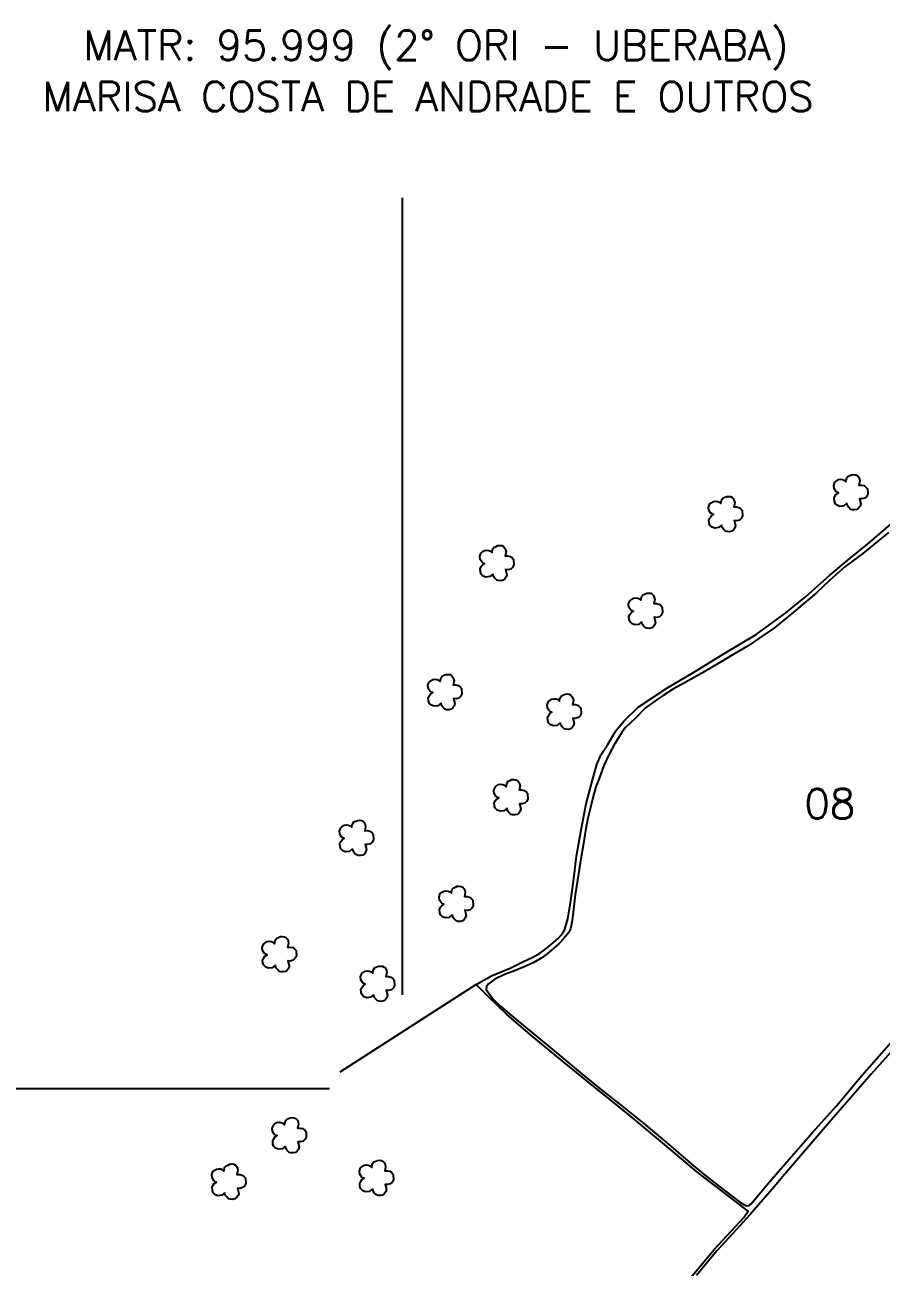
# Model space of a CAD drawing. Extents: x 745861 to 750061, y 7819050 to 7824990.
# Drawn here: x 746668 to 747420, y 7821843 to 7822935 of the extents above; entities that cross this region are included whole.
import ezdxf

# ---------------------------------------------------------------- set-up
doc = ezdxf.new("R2010")
doc.units = 0
doc.header["$MEASUREMENT"] = 0
doc.linetypes.add('CONTINUO', pattern=[0])
doc.layers.add('0114000966', color=1, linetype='Continuous', lineweight=25)
for name, color, linetype in [('0114000966008', 5, 'Continuous'), ('0114000966009', 5, 'Continuous'), ('_SIMBOLO ARVORE', 118, 'Continuous'), ('TEXTO CONFORNTANTES', 7, 'Continuous'), ('TEXTO_NUN_TAL', 7, 'Continuous')]:
    doc.layers.add(name, color=color, linetype=linetype)
doc.styles.add('Simplex', font='simplex.shx')

msp = doc.modelspace()

# ---------------------------------------------------------------- linework, layer by layer
at = {"color": 8}
for p, q in [((747000, 7822082.3), (747000, 7822783)), ((746061.2, 7822000), (746935.8, 7822000))]:
    msp.add_line(p, q, dxfattribs=at)
at = {"linetype": 'ByBlock'}
msp.add_lwpolyline([(747064.7, 7822091.4), (746944.9, 7822014.4)], dxfattribs=at)
at = {"layer": '0114000966'}
msp.add_lwpolyline([(747244.2, 7821823.2), (747273.7, 7821858.5), (747299.8, 7821886.8), (747303.5, 7821892.1), (747258.3, 7821927.2), (747230, 7821950.8), (747200, 7821975.9), (747162.2, 7822006.4), (747135.6, 7822028.2), (747112, 7822047.5), (747091.3, 7822065.3), (747074.8, 7822081.1), (747064.7, 7822091.4), (747078.1, 7822099), (747094.6, 7822105.9), (747106.2, 7822111.6), (747113.7, 7822115.1), (747120.2, 7822118.6), (747124.7, 7822121.8), (747130.5, 7822126.6), (747136.6, 7822131.8), (747141.1, 7822137), (747142.6, 7822140.2), (747145.2, 7822149.3), (747147.9, 7822165), (747150.3, 7822184.7), (747152.8, 7822204.2), (747156.9, 7822227.5), (747161.1, 7822250.2), (747166.3, 7822269.1), (747170.7, 7822284.7), (747174.4, 7822293.5), (747179.7, 7822301.4), (747187.3, 7822314.4), (747194.3, 7822322.9), (747207, 7822335.1), (747232.2, 7822351.8), (747255, 7822365.3), (747281.6, 7822381.7), (747310.5, 7822399.2), (747336.7, 7822418.2), (747353.9, 7822432.2), (747375.3, 7822451.3), (747393.1, 7822466.1), (747408.5, 7822478.6), (747428.7, 7822495.8)], dxfattribs=at)
at = {"layer": '0114000966008', "linetype": 'ByBlock'}
msp.add_lwpolyline([(747426.9, 7822488.6), (747404.3, 7822470.4), (747388.5, 7822458.5), (747375.3, 7822446.7), (747363.5, 7822435.7), (747343.4, 7822418.6), (747326.7, 7822405), (747315.9, 7822397.6), (747304.4, 7822389.6), (747289.5, 7822380.9), (747277.9, 7822373.8), (747262.9, 7822365.1), (747251.5, 7822358.6), (747238.1, 7822351.2), (747229, 7822345.5), (747223.7, 7822342), (747213.5, 7822334.7), (747204.4, 7822325.3), (747195.8, 7822317.2), (747192.8, 7822313.6), (747189.5, 7822308.2), (747186, 7822302.6), (747181.1, 7822293.4), (747176.8, 7822284), (747172.6, 7822272.5), (747169.8, 7822265.2), (747167, 7822255.5), (747164.6, 7822245.9), (747162.7, 7822237.6), (747160.7, 7822226.7), (747158.9, 7822215.4), (747156.5, 7822202), (747154.4, 7822188.6), (747151.6, 7822170.4), (747149.9, 7822154.8), (747148.6, 7822146.1), (747147.5, 7822140.4), (747145.7, 7822136.9), (747141.6, 7822131.8), (747137.3, 7822127.2), (747127.1, 7822118.4), (747121.8, 7822114.5), (747114.8, 7822110.5), (747106.8, 7822106.9), (747098.4, 7822103.6), (747089.5, 7822100.2), (747081, 7822096.2), (747075.1, 7822091.7), (747073.8, 7822089.6), (747073.4, 7822087.2), (747074.8, 7822085), (747079.6, 7822078.7), (747086.1, 7822072.5), (747096, 7822063.9), (747109.6, 7822052.4), (747122.8, 7822041.6), (747138.1, 7822029), (747157.8, 7822012.6), (747176.4, 7821997.3), (747189.8, 7821986.8), (747211.9, 7821969.2), (747235.7, 7821949.3), (747255.2, 7821932.3), (747265, 7821924.4), (747278.6, 7821913.6), (747295.9, 7821900.5), (747299.9, 7821897.8), (747302.4, 7821897), (747304.5, 7821897.2), (747306.1, 7821898.7), (747320.6, 7821915.9), (747339.7, 7821937.9), (747360.1, 7821961.5), (747381.2, 7821984.9), (747403.5, 7822011.6), (747431.4, 7822043.4)], dxfattribs=at)
at = {"layer": '0114000966009', "linetype": 'ByBlock'}
msp.add_lwpolyline([(747448.1, 7822053.6), (747411.7, 7822012.5), (747376.6, 7821972.2), (747332.2, 7821920.7), (747326.6, 7821913.9), (747305.1, 7821888.9), (747293.4, 7821876), (747275.9, 7821857.3), (747258.3, 7821835.8)], dxfattribs=at)
at = {"layer": '_SIMBOLO ARVORE', "linetype": 'CONTINUO'}
for points in [[(747390.3, 7822514.4, 0), (747387.6, 7822512.1, 0), (747384.1, 7822511.7, 0), (747381.7, 7822512.6, 0), (747380, 7822514.3, 0), (747379.3, 7822516.3, 0), (747379.1, 7822519.2, 0), (747380, 7822521, 0), (747381, 7822522.3, 0), (747383, 7822523.7, 0), (747381.7, 7822524.1, 0), (747380.5, 7822525.1, 0), (747379, 7822527.4, 0), (747378.7, 7822530.1, 0), (747379.8, 7822532.9, 0), (747380.9, 7822534, 0), (747382.9, 7822535.2, 0), (747385, 7822535.5, 0), (747386.7, 7822535.2, 0), (747388, 7822534.6, 0), (747389.5, 7822533.3, 0), (747389.9, 7822535.8, 0), (747390.3, 7822536.8, 0), (747391.4, 7822538.2, 0), (747393, 7822538.8, 0), (747394.6, 7822539.5, 0), (747396.4, 7822539.6, 0), (747398.1, 7822539.4, 0), (747399.5, 7822538.7, 0), (747400.5, 7822537.6, 0), (747401.4, 7822535.8, 0), (747401.7, 7822533.9, 0), (747400.9, 7822530.4, 0), (747403.4, 7822530.4, 0), (747405.4, 7822529.9, 0), (747407.3, 7822528.4, 0), (747408.3, 7822527.2, 0), (747408.6, 7822522.4, 0), (747407.4, 7822520.2, 0), (747405.9, 7822518.8, 0), (747403.4, 7822518.2, 0), (747401.3, 7822518.3, 0), (747402.4, 7822513.9, 0), (747401.9, 7822511.9, 0), (747400.6, 7822510.1, 0), (747399.2, 7822509, 0), (747397.1, 7822508.5, 0), (747395.1, 7822508.6, 0), (747393.6, 7822509, 0), (747391.9, 7822510.7, 0), (747390.7, 7822512.3, 0), (747390.3, 7822514.6, 0)], [(747280.3, 7822495.3, 0), (747277.6, 7822493, 0), (747274.2, 7822492.6, 0), (747271.8, 7822493.5, 0), (747270, 7822495.2, 0), (747269.3, 7822497.2, 0), (747269.1, 7822500.1, 0), (747270.1, 7822501.9, 0), (747271, 7822503.2, 0), (747273, 7822504.6, 0), (747271.8, 7822505, 0), (747270.5, 7822506, 0), (747269.1, 7822508.3, 0), (747268.8, 7822511, 0), (747269.9, 7822513.8, 0), (747271, 7822514.9, 0), (747273, 7822516.1, 0), (747275.1, 7822516.4, 0), (747276.8, 7822516.1, 0), (747278.1, 7822515.5, 0), (747279.6, 7822514.2, 0), (747280, 7822516.7, 0), (747280.4, 7822517.7, 0), (747281.5, 7822519.1, 0), (747283.1, 7822519.7, 0), (747284.7, 7822520.4, 0), (747286.5, 7822520.5, 0), (747288.1, 7822520.3, 0), (747289.5, 7822519.6, 0), (747290.5, 7822518.5, 0), (747291.4, 7822516.7, 0), (747291.8, 7822514.8, 0), (747291, 7822511.3, 0), (747293.4, 7822511.3, 0), (747295.4, 7822510.8, 0), (747297.3, 7822509.3, 0), (747298.4, 7822508.1, 0), (747298.7, 7822503.3, 0), (747297.5, 7822501.1, 0), (747295.9, 7822499.7, 0), (747293.5, 7822499, 0), (747291.3, 7822499.2, 0), (747292.5, 7822494.8, 0), (747291.9, 7822492.8, 0), (747290.6, 7822491, 0), (747289.2, 7822489.9, 0), (747287.2, 7822489.4, 0), (747285.2, 7822489.5, 0), (747283.7, 7822489.9, 0), (747281.9, 7822491.6, 0), (747280.8, 7822493.2, 0), (747280.4, 7822495.5, 0)], [(747079.3, 7822452.1, 0), (747076.6, 7822449.9, 0), (747073.2, 7822449.5, 0), (747070.8, 7822450.4, 0), (747069.1, 7822452.1, 0), (747068.3, 7822454.1, 0), (747068.2, 7822456.9, 0), (747069.1, 7822458.8, 0), (747070.1, 7822460.1, 0), (747072, 7822461.4, 0), (747070.8, 7822461.8, 0), (747069.6, 7822462.9, 0), (747068.1, 7822465.1, 0), (747067.8, 7822467.9, 0), (747068.9, 7822470.7, 0), (747070, 7822471.7, 0), (747072, 7822473, 0), (747074.1, 7822473.2, 0), (747075.8, 7822473, 0), (747077.1, 7822472.4, 0), (747078.6, 7822471.1, 0), (747079, 7822473.6, 0), (747079.4, 7822474.6, 0), (747080.5, 7822475.9, 0), (747082.1, 7822476.5, 0), (747083.7, 7822477.2, 0), (747085.5, 7822477.4, 0), (747087.2, 7822477.2, 0), (747088.5, 7822476.4, 0), (747089.6, 7822475.3, 0), (747090.5, 7822473.6, 0), (747090.8, 7822471.6, 0), (747090, 7822468.1, 0), (747092.4, 7822468.2, 0), (747094.5, 7822467.7, 0), (747096.4, 7822466.2, 0), (747097.4, 7822465, 0), (747097.7, 7822460.2, 0), (747096.5, 7822458, 0), (747095, 7822456.6, 0), (747092.5, 7822455.9, 0), (747090.3, 7822456.1, 0), (747091.5, 7822451.6, 0), (747091, 7822449.7, 0), (747089.7, 7822447.9, 0), (747088.2, 7822446.7, 0), (747086.2, 7822446.2, 0), (747084.2, 7822446.4, 0), (747082.7, 7822446.8, 0), (747081, 7822448.5, 0), (747079.8, 7822450, 0), (747079.4, 7822452.4, 0)], [(747210, 7822410.2, 0), (747207.3, 7822408, 0), (747203.9, 7822407.6, 0), (747201.5, 7822408.5, 0), (747199.8, 7822410.2, 0), (747199, 7822412.2, 0), (747198.8, 7822415, 0), (747199.8, 7822416.9, 0), (747200.8, 7822418.2, 0), (747202.7, 7822419.5, 0), (747201.5, 7822419.9, 0), (747200.2, 7822421, 0), (747198.8, 7822423.2, 0), (747198.5, 7822426, 0), (747199.6, 7822428.8, 0), (747200.7, 7822429.8, 0), (747202.7, 7822431.1, 0), (747204.8, 7822431.3, 0), (747206.5, 7822431.1, 0), (747207.8, 7822430.5, 0), (747209.3, 7822429.2, 0), (747209.7, 7822431.7, 0), (747210.1, 7822432.7, 0), (747211.2, 7822434.1, 0), (747212.8, 7822434.6, 0), (747214.4, 7822435.4, 0), (747216.2, 7822435.5, 0), (747217.9, 7822435.3, 0), (747219.2, 7822434.5, 0), (747220.3, 7822433.4, 0), (747221.1, 7822431.7, 0), (747221.5, 7822429.7, 0), (747220.7, 7822426.2, 0), (747223.1, 7822426.3, 0), (747225.2, 7822425.8, 0), (747227.1, 7822424.3, 0), (747228.1, 7822423.1, 0), (747228.4, 7822418.3, 0), (747227.2, 7822416.1, 0), (747225.7, 7822414.7, 0), (747223.2, 7822414, 0), (747221, 7822414.2, 0), (747222.2, 7822409.7, 0), (747221.7, 7822407.8, 0), (747220.4, 7822406, 0), (747218.9, 7822404.9, 0), (747216.9, 7822404.4, 0), (747214.9, 7822404.5, 0), (747213.4, 7822404.9, 0), (747211.7, 7822406.6, 0), (747210.5, 7822408.1, 0), (747210.1, 7822410.5, 0)], [(747033.7, 7822338.8, 0), (747031, 7822336.5, 0), (747027.6, 7822336.1, 0), (747025.2, 7822337.1, 0), (747023.4, 7822338.7, 0), (747022.7, 7822340.7, 0), (747022.5, 7822343.6, 0), (747023.5, 7822345.4, 0), (747024.5, 7822346.7, 0), (747026.4, 7822348.1, 0), (747025.2, 7822348.5, 0), (747023.9, 7822349.5, 0), (747022.5, 7822351.8, 0), (747022.2, 7822354.5, 0), (747023.3, 7822357.3, 0), (747024.4, 7822358.4, 0), (747026.4, 7822359.6, 0), (747028.5, 7822359.9, 0), (747030.2, 7822359.6, 0), (747031.5, 7822359, 0), (747033, 7822357.7, 0), (747033.4, 7822360.2, 0), (747033.8, 7822361.2, 0), (747034.9, 7822362.6, 0), (747036.5, 7822363.2, 0), (747038.1, 7822363.9, 0), (747039.9, 7822364, 0), (747041.6, 7822363.8, 0), (747042.9, 7822363.1, 0), (747043.9, 7822362, 0), (747044.8, 7822360.2, 0), (747045.2, 7822358.3, 0), (747044.4, 7822354.8, 0), (747046.8, 7822354.8, 0), (747048.8, 7822354.3, 0), (747050.7, 7822352.8, 0), (747051.8, 7822351.6, 0), (747052.1, 7822346.8, 0), (747050.9, 7822344.6, 0), (747049.3, 7822343.2, 0), (747046.9, 7822342.6, 0), (747044.7, 7822342.7, 0), (747045.9, 7822338.3, 0), (747045.3, 7822336.3, 0), (747044.1, 7822334.5, 0), (747042.6, 7822333.4, 0), (747040.6, 7822332.9, 0), (747038.6, 7822333, 0), (747037.1, 7822333.4, 0), (747035.3, 7822335.1, 0), (747034.2, 7822336.7, 0), (747033.8, 7822339, 0)], [(747138.5, 7822321.5, 0), (747135.8, 7822319.2, 0), (747132.4, 7822318.9, 0), (747130, 7822319.8, 0), (747128.2, 7822321.5, 0), (747127.5, 7822323.4, 0), (747127.3, 7822326.3, 0), (747128.3, 7822328.1, 0), (747129.3, 7822329.5, 0), (747131.2, 7822330.8, 0), (747130, 7822331.2, 0), (747128.7, 7822332.2, 0), (747127.3, 7822334.5, 0), (747127, 7822337.3, 0), (747128.1, 7822340.1, 0), (747129.2, 7822341.1, 0), (747131.2, 7822342.3, 0), (747133.3, 7822342.6, 0), (747135, 7822342.4, 0), (747136.3, 7822341.8, 0), (747137.8, 7822340.5, 0), (747138.2, 7822343, 0), (747138.6, 7822343.9, 0), (747139.7, 7822345.3, 0), (747141.3, 7822345.9, 0), (747142.9, 7822346.6, 0), (747144.7, 7822346.8, 0), (747146.4, 7822346.6, 0), (747147.7, 7822345.8, 0), (747148.7, 7822344.7, 0), (747149.6, 7822343, 0), (747150, 7822341, 0), (747149.2, 7822337.5, 0), (747151.6, 7822337.6, 0), (747153.6, 7822337.1, 0), (747155.5, 7822335.6, 0), (747156.6, 7822334.4, 0), (747156.9, 7822329.5, 0), (747155.7, 7822327.4, 0), (747154.2, 7822326, 0), (747151.7, 7822325.3, 0), (747149.5, 7822325.5, 0), (747150.7, 7822321, 0), (747150.2, 7822319.1, 0), (747148.9, 7822317.3, 0), (747147.4, 7822316.1, 0), (747145.4, 7822315.6, 0), (747143.4, 7822315.8, 0), (747141.9, 7822316.2, 0), (747140.1, 7822317.9, 0), (747139, 7822319.4, 0), (747138.6, 7822321.7, 0)], [(747091.7, 7822246.3, 0), (747089, 7822244.1, 0), (747085.6, 7822243.7, 0), (747083.1, 7822244.6, 0), (747081.4, 7822246.3, 0), (747080.7, 7822248.3, 0), (747080.5, 7822251.2, 0), (747081.4, 7822253, 0), (747082.4, 7822254.3, 0), (747084.4, 7822255.6, 0), (747083.1, 7822256, 0), (747081.9, 7822257.1, 0), (747080.4, 7822259.4, 0), (747080.2, 7822262.1, 0), (747081.2, 7822264.9, 0), (747082.3, 7822265.9, 0), (747084.3, 7822267.2, 0), (747086.4, 7822267.5, 0), (747088.1, 7822267.2, 0), (747089.5, 7822266.6, 0), (747090.9, 7822265.3, 0), (747091.4, 7822267.8, 0), (747091.7, 7822268.8, 0), (747092.8, 7822270.2, 0), (747094.4, 7822270.8, 0), (747096, 7822271.5, 0), (747097.8, 7822271.6, 0), (747099.5, 7822271.4, 0), (747100.9, 7822270.7, 0), (747101.9, 7822269.6, 0), (747102.8, 7822267.8, 0), (747103.1, 7822265.8, 0), (747102.3, 7822262.4, 0), (747104.8, 7822262.4, 0), (747106.8, 7822261.9, 0), (747108.7, 7822260.4, 0), (747109.8, 7822259.2, 0), (747110, 7822254.4, 0), (747108.9, 7822252.2, 0), (747107.3, 7822250.8, 0), (747104.8, 7822250.1, 0), (747102.7, 7822250.3, 0), (747103.8, 7822245.8, 0), (747103.3, 7822243.9, 0), (747102, 7822242.1, 0), (747100.6, 7822241, 0), (747098.5, 7822240.5, 0), (747096.5, 7822240.6, 0), (747095, 7822241, 0), (747093.3, 7822242.7, 0), (747092.1, 7822244.2, 0), (747091.8, 7822246.6, 0)], [(746956, 7822210.6, 0), (746953.4, 7822208.3, 0), (746949.9, 7822208, 0), (746947.5, 7822208.9, 0), (746945.8, 7822210.6, 0), (746945.1, 7822212.5, 0), (746944.9, 7822215.4, 0), (746945.8, 7822217.2, 0), (746946.8, 7822218.6, 0), (746948.7, 7822219.9, 0), (746947.5, 7822220.3, 0), (746946.3, 7822221.3, 0), (746944.8, 7822223.6, 0), (746944.5, 7822226.4, 0), (746945.6, 7822229.2, 0), (746946.7, 7822230.2, 0), (746948.7, 7822231.4, 0), (746950.8, 7822231.7, 0), (746952.5, 7822231.5, 0), (746953.8, 7822230.9, 0), (746955.3, 7822229.6, 0), (746955.7, 7822232.1, 0), (746956.1, 7822233, 0), (746957.2, 7822234.4, 0), (746958.8, 7822235, 0), (746960.4, 7822235.7, 0), (746962.2, 7822235.9, 0), (746963.9, 7822235.7, 0), (746965.2, 7822234.9, 0), (746966.3, 7822233.8, 0), (746967.2, 7822232.1, 0), (746967.5, 7822230.1, 0), (746966.7, 7822226.6, 0), (746969.1, 7822226.7, 0), (746971.2, 7822226.2, 0), (746973.1, 7822224.7, 0), (746974.1, 7822223.5, 0), (746974.4, 7822218.6, 0), (746973.2, 7822216.5, 0), (746971.7, 7822215.1, 0), (746969.2, 7822214.4, 0), (746967, 7822214.6, 0), (746968.2, 7822210.1, 0), (746967.7, 7822208.2, 0), (746966.4, 7822206.4, 0), (746964.9, 7822205.2, 0), (746962.9, 7822204.7, 0), (746960.9, 7822204.9, 0), (746959.4, 7822205.3, 0), (746957.7, 7822207, 0), (746956.5, 7822208.5, 0), (746956.1, 7822210.8, 0)], [(747043.6, 7822152.7, 0), (747040.9, 7822150.4, 0), (747037.5, 7822150, 0), (747035, 7822151, 0), (747033.3, 7822152.7, 0), (747032.6, 7822154.6, 0), (747032.4, 7822157.5, 0), (747033.3, 7822159.3, 0), (747034.3, 7822160.7, 0), (747036.3, 7822162, 0), (747035, 7822162.4, 0), (747033.8, 7822163.4, 0), (747032.3, 7822165.7, 0), (747032.1, 7822168.4, 0), (747033.1, 7822171.3, 0), (747034.2, 7822172.3, 0), (747036.2, 7822173.5, 0), (747038.3, 7822173.8, 0), (747040, 7822173.6, 0), (747041.4, 7822173, 0), (747042.8, 7822171.6, 0), (747043.3, 7822174.1, 0), (747043.6, 7822175.1, 0), (747044.7, 7822176.5, 0), (747046.4, 7822177.1, 0), (747047.9, 7822177.8, 0), (747049.7, 7822178, 0), (747051.4, 7822177.7, 0), (747052.8, 7822177, 0), (747053.8, 7822175.9, 0), (747054.7, 7822174.2, 0), (747055, 7822172.2, 0), (747054.2, 7822168.7, 0), (747056.7, 7822168.7, 0), (747058.7, 7822168.3, 0), (747060.6, 7822166.7, 0), (747061.7, 7822165.5, 0), (747062, 7822160.7, 0), (747060.8, 7822158.6, 0), (747059.2, 7822157.1, 0), (747056.7, 7822156.5, 0), (747054.6, 7822156.7, 0), (747055.7, 7822152.2, 0), (747055.2, 7822150.3, 0), (747053.9, 7822148.5, 0), (747052.5, 7822147.3, 0), (747050.5, 7822146.8, 0), (747048.4, 7822146.9, 0), (747046.9, 7822147.4, 0), (747045.2, 7822149.1, 0), (747044, 7822150.6, 0), (747043.7, 7822152.9, 0)], [(746888.2, 7822108.3, 0), (746885.5, 7822106.1, 0), (746882.1, 7822105.7, 0), (746879.7, 7822106.6, 0), (746878, 7822108.3, 0), (746877.2, 7822110.3, 0), (746877, 7822113.1, 0), (746878, 7822115, 0), (746879, 7822116.3, 0), (746880.9, 7822117.6, 0), (746879.7, 7822118, 0), (746878.4, 7822119.1, 0), (746877, 7822121.4, 0), (746876.7, 7822124.1, 0), (746877.8, 7822126.9, 0), (746878.9, 7822127.9, 0), (746880.9, 7822129.2, 0), (746883, 7822129.4, 0), (746884.7, 7822129.2, 0), (746886, 7822128.6, 0), (746887.5, 7822127.3, 0), (746887.9, 7822129.8, 0), (746888.3, 7822130.8, 0), (746889.4, 7822132.2, 0), (746891, 7822132.8, 0), (746892.6, 7822133.5, 0), (746894.4, 7822133.6, 0), (746896.1, 7822133.4, 0), (746897.4, 7822132.7, 0), (746898.5, 7822131.6, 0), (746899.3, 7822129.8, 0), (746899.7, 7822127.8, 0), (746898.9, 7822124.3, 0), (746901.3, 7822124.4, 0), (746903.4, 7822123.9, 0), (746905.3, 7822122.4, 0), (746906.3, 7822121.2, 0), (746906.6, 7822116.4, 0), (746905.4, 7822114.2, 0), (746903.9, 7822112.8, 0), (746901.4, 7822112.1, 0), (746899.2, 7822112.3, 0), (746900.4, 7822107.8, 0), (746899.9, 7822105.9, 0), (746898.6, 7822104.1, 0), (746897.1, 7822103, 0), (746895.1, 7822102.5, 0), (746893.1, 7822102.6, 0), (746891.6, 7822103, 0), (746889.9, 7822104.7, 0), (746888.7, 7822106.2, 0), (746888.3, 7822108.6, 0)], [(746974.5, 7822082.5, 0), (746971.8, 7822080.2, 0), (746968.4, 7822079.8, 0), (746966, 7822080.7, 0), (746964.3, 7822082.4, 0), (746963.5, 7822084.4, 0), (746963.4, 7822087.3, 0), (746964.3, 7822089.1, 0), (746965.3, 7822090.4, 0), (746967.2, 7822091.8, 0), (746966, 7822092.2, 0), (746964.7, 7822093.2, 0), (746963.3, 7822095.5, 0), (746963, 7822098.2, 0), (746964.1, 7822101, 0), (746965.2, 7822102.1, 0), (746967.2, 7822103.3, 0), (746969.3, 7822103.6, 0), (746971, 7822103.3, 0), (746972.3, 7822102.7, 0), (746973.8, 7822101.4, 0), (746974.2, 7822103.9, 0), (746974.6, 7822104.9, 0), (746975.7, 7822106.3, 0), (746977.3, 7822106.9, 0), (746978.9, 7822107.6, 0), (746980.7, 7822107.7, 0), (746982.4, 7822107.5, 0), (746983.7, 7822106.8, 0), (746984.8, 7822105.7, 0), (746985.7, 7822103.9, 0), (746986, 7822102, 0), (746985.2, 7822098.5, 0), (746987.6, 7822098.5, 0), (746989.7, 7822098, 0), (746991.6, 7822096.5, 0), (746992.6, 7822095.3, 0), (746992.9, 7822090.5, 0), (746991.7, 7822088.3, 0), (746990.2, 7822086.9, 0), (746987.7, 7822086.3, 0), (746985.5, 7822086.4, 0), (746986.7, 7822082, 0), (746986.2, 7822080, 0), (746984.9, 7822078.2, 0), (746983.4, 7822077.1, 0), (746981.4, 7822076.6, 0), (746979.4, 7822076.7, 0), (746977.9, 7822077.1, 0), (746976.2, 7822078.8, 0), (746975, 7822080.4, 0), (746974.6, 7822082.7, 0)], [(746897, 7821949.3, 0), (746894.3, 7821947, 0), (746890.9, 7821946.6, 0), (746888.4, 7821947.5, 0), (746886.7, 7821949.2, 0), (746886, 7821951.2, 0), (746885.8, 7821954.1, 0), (746886.7, 7821955.9, 0), (746887.7, 7821957.2, 0), (746889.7, 7821958.6, 0), (746888.4, 7821959, 0), (746887.2, 7821960, 0), (746885.7, 7821962.3, 0), (746885.5, 7821965, 0), (746886.5, 7821967.8, 0), (746887.6, 7821968.9, 0), (746889.6, 7821970.1, 0), (746891.7, 7821970.4, 0), (746893.4, 7821970.1, 0), (746894.8, 7821969.5, 0), (746896.2, 7821968.2, 0), (746896.7, 7821970.7, 0), (746897, 7821971.7, 0), (746898.1, 7821973.1, 0), (746899.7, 7821973.7, 0), (746901.3, 7821974.4, 0), (746903.1, 7821974.5, 0), (746904.8, 7821974.3, 0), (746906.2, 7821973.6, 0), (746907.2, 7821972.5, 0), (746908.1, 7821970.7, 0), (746908.4, 7821968.8, 0), (746907.6, 7821965.3, 0), (746910.1, 7821965.3, 0), (746912.1, 7821964.8, 0), (746914, 7821963.3, 0), (746915.1, 7821962.1, 0), (746915.3, 7821957.3, 0), (746914.2, 7821955.1, 0), (746912.6, 7821953.7, 0), (746910.1, 7821953.1, 0), (746908, 7821953.2, 0), (746909.1, 7821948.8, 0), (746908.6, 7821946.8, 0), (746907.3, 7821945, 0), (746905.9, 7821943.9, 0), (746903.8, 7821943.4, 0), (746901.8, 7821943.5, 0), (746900.3, 7821943.9, 0), (746898.6, 7821945.6, 0), (746897.4, 7821947.2, 0), (746897.1, 7821949.5, 0)], [(746843.8, 7821908.4, 0), (746841.1, 7821906.2, 0), (746837.7, 7821905.8, 0), (746835.2, 7821906.7, 0), (746833.5, 7821908.4, 0), (746832.8, 7821910.4, 0), (746832.6, 7821913.2, 0), (746833.5, 7821915, 0), (746834.5, 7821916.4, 0), (746836.5, 7821917.7, 0), (746835.2, 7821918.1, 0), (746834, 7821919.1, 0), (746832.5, 7821921.4, 0), (746832.3, 7821924.2, 0), (746833.3, 7821927, 0), (746834.4, 7821928, 0), (746836.4, 7821929.2, 0), (746838.6, 7821929.5, 0), (746840.2, 7821929.3, 0), (746841.6, 7821928.7, 0), (746843, 7821927.4, 0), (746843.5, 7821929.9, 0), (746843.8, 7821930.9, 0), (746844.9, 7821932.2, 0), (746846.6, 7821932.8, 0), (746848.2, 7821933.5, 0), (746849.9, 7821933.7, 0), (746851.6, 7821933.5, 0), (746853, 7821932.7, 0), (746854, 7821931.6, 0), (746854.9, 7821929.9, 0), (746855.3, 7821927.9, 0), (746854.4, 7821924.4, 0), (746856.9, 7821924.5, 0), (746858.9, 7821924, 0), (746860.8, 7821922.5, 0), (746861.9, 7821921.3, 0), (746862.2, 7821916.5, 0), (746861, 7821914.3, 0), (746859.4, 7821912.9, 0), (746857, 7821912.2, 0), (746854.8, 7821912.4, 0), (746856, 7821907.9, 0), (746855.4, 7821906, 0), (746854.1, 7821904.2, 0), (746852.7, 7821903, 0), (746850.7, 7821902.5, 0), (746848.7, 7821902.7, 0), (746847.1, 7821903.1, 0), (746845.4, 7821904.8, 0), (746844.2, 7821906.3, 0), (746843.9, 7821908.6, 0)], [(746973.5, 7821911.8, 0), (746970.8, 7821909.5, 0), (746967.4, 7821909.1, 0), (746965, 7821910.1, 0), (746963.2, 7821911.8, 0), (746962.5, 7821913.7, 0), (746962.3, 7821916.6, 0), (746963.3, 7821918.4, 0), (746964.2, 7821919.8, 0), (746966.2, 7821921.1, 0), (746965, 7821921.5, 0), (746963.7, 7821922.5, 0), (746962.3, 7821924.8, 0), (746962, 7821927.5, 0), (746963.1, 7821930.4, 0), (746964.2, 7821931.4, 0), (746966.2, 7821932.6, 0), (746968.3, 7821932.9, 0), (746970, 7821932.7, 0), (746971.3, 7821932, 0), (746972.8, 7821930.7, 0), (746973.2, 7821933.2, 0), (746973.6, 7821934.2, 0), (746974.7, 7821935.6, 0), (746976.3, 7821936.2, 0), (746977.9, 7821936.9, 0), (746979.7, 7821937.1, 0), (746981.4, 7821936.8, 0), (746982.7, 7821936.1, 0), (746983.7, 7821935, 0), (746984.6, 7821933.3, 0), (746985, 7821931.3, 0), (746984.2, 7821927.8, 0), (746986.6, 7821927.8, 0), (746988.6, 7821927.4, 0), (746990.5, 7821925.8, 0), (746991.6, 7821924.6, 0), (746991.9, 7821919.8, 0), (746990.7, 7821917.7, 0), (746989.1, 7821916.2, 0), (746986.7, 7821915.6, 0), (746984.5, 7821915.8, 0), (746985.7, 7821911.3, 0), (746985.1, 7821909.4, 0), (746983.9, 7821907.6, 0), (746982.4, 7821906.4, 0), (746980.4, 7821905.9, 0), (746978.4, 7821906, 0), (746976.9, 7821906.5, 0), (746975.1, 7821908.2, 0), (746974, 7821909.7, 0), (746973.6, 7821912, 0)]]:
    msp.add_polyline3d(points, dxfattribs=at)

# ---------------------------------------------------------------- texts
at = {"layer": 'TEXTO CONFORNTANTES', "linetype": 'Continuous', "style": 'Simplex'}
for s, p in [('MATR: 95.999 (2° ORI - UBERABA)', (746719.5, 7822903.9)), ('MARISA COSTA DE ANDRADE E OUTROS', (746683.5, 7822858.9))]:
    msp.add_text(s, height=26, dxfattribs=at).set_placement(p)
at = {"layer": 'TEXTO_NUN_TAL', "linetype": 'Continuous', "style": 'Simplex'}
msp.add_text('08', height=26, dxfattribs=at).set_placement((747353, 7822237.3))

doc.saveas('drawing.dxf')
